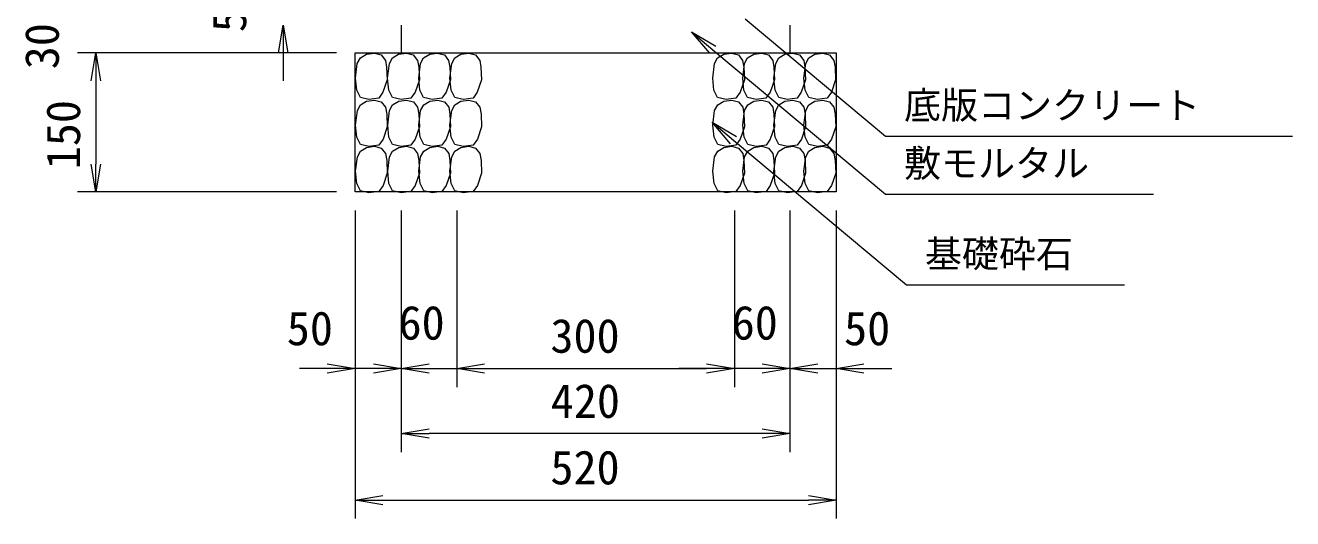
# Model space of a CAD drawing. Units: millimetres on the paper. Extents: x 0 to 841, y 0 to 594.
# Drawn here: x 297.6 to 366.1, y 413.1 to 439.7 of the extents above; entities that cross this region are included whole.
import ezdxf
from ezdxf.enums import TextEntityAlignment as Align

# ---------------------------------------------------------------- set-up
doc = ezdxf.new("R2010")
doc.units = ezdxf.units.MM
for name, color, linetype, lineweight in [('D-STR-DIM（寸法）', 7, 'Continuous', 18), ('D-STR-HTXT（旗揚げ）', 7, 'Continuous', 18), ('D-STR-STRn（構造物）', 7, 'Continuous', 18), ('D-STR-TXT（文字）', 7, 'Continuous', 18)]:
    doc.layers.add(name, color=color, linetype=linetype, lineweight=lineweight)
doc.styles.add('ＭＳ ゴシック', font='')
doc.styles.get('ＭＳ ゴシック').set_extended_font_data('MS Gothic')

msp = doc.modelspace()

# ---------------------------------------------------------------- linework, layer by layer
at = {"layer": 'D-STR-DIM（寸法）'}
for p, q in [((311.305, 438.226), (311.555, 439.726)), ((311.555, 439.726), (311.805, 438.226)), ((311.555, 439.726), (311.555, 438.226)), ((334.602, 438.212), (333.612, 439.366)), ((333.612, 439.366), (334.923, 438.595)), ((333.612, 439.366), (334.762, 438.404)), ((314.435, 438.226), (300.432, 438.226)), ((314.435, 438.226), (300.432, 438.226)), ((301.182, 436.726), (301.432, 438.226)), ((301.182, 436.726), (301.432, 438.226)), ((301.432, 438.226), (301.682, 436.726)), ((301.432, 438.226), (301.432, 436.726)), ((301.432, 438.226), (301.682, 436.726)), ((301.432, 438.226), (301.432, 436.726)), ((311.555, 438.226), (311.555, 436.726)), ((301.432, 436.726), (301.432, 432.226)), ((301.432, 436.726), (301.432, 435.226)), ((335.731, 433.327), (334.74, 434.481)), ((334.74, 434.481), (336.051, 433.711)), ((334.74, 434.481), (335.891, 433.519)), ((301.432, 430.726), (301.182, 432.226)), ((301.682, 432.226), (301.432, 430.726)), ((301.432, 430.726), (301.432, 432.226)), ((314.435, 430.726), (300.432, 430.726)), ((313.935, 421.438), (315.435, 421.188)), ((315.435, 421.188), (313.935, 420.938)), ((315.435, 421.188), (313.935, 421.188)), ((316.435, 421.438), (317.935, 421.188)), ((317.935, 421.188), (316.435, 420.938)), ((317.935, 421.188), (316.435, 421.188)), ((317.935, 421.188), (319.435, 421.438)), ((319.435, 420.938), (317.935, 421.188)), ((317.935, 421.188), (319.435, 421.188)), ((320.935, 421.188), (322.435, 421.438)), ((320.935, 421.188), (322.435, 421.438)), ((322.435, 420.938), (320.935, 421.188)), ((320.935, 421.188), (322.435, 421.188)), ((322.435, 420.938), (320.935, 421.188)), ((320.935, 421.188), (322.435, 421.188)), ((334.435, 421.438), (335.935, 421.188)), ((334.435, 421.438), (335.935, 421.188)), ((335.935, 421.188), (334.435, 420.938)), ((335.935, 421.188), (334.435, 421.188)), ((335.935, 421.188), (334.435, 420.938)), ((335.935, 421.188), (334.435, 421.188)), ((337.435, 421.438), (338.935, 421.188)), ((338.935, 421.188), (337.435, 420.938)), ((338.935, 421.188), (337.435, 421.188)), ((338.935, 421.188), (340.435, 421.438)), ((340.435, 420.938), (338.935, 421.188)), ((338.935, 421.188), (340.435, 421.188)), ((341.435, 421.188), (342.935, 421.438)), ((342.935, 420.938), (341.435, 421.188)), ((341.435, 421.188), (342.935, 421.188)), ((317.935, 417.673), (319.435, 417.923)), ((337.435, 417.923), (338.935, 417.673)), ((319.435, 417.423), (317.935, 417.673)), ((317.935, 417.673), (319.435, 417.673)), ((338.935, 417.673), (337.435, 417.423)), ((338.935, 417.673), (337.435, 417.673)), ((315.435, 414.081), (316.935, 414.331)), ((339.935, 414.331), (341.435, 414.081)), ((316.935, 413.831), (315.435, 414.081)), ((315.435, 414.081), (316.935, 414.081)), ((341.435, 414.081), (339.935, 413.831)), ((341.435, 414.081), (339.935, 414.081))]:
    msp.add_line(p, q, dxfattribs=at)
at = {"layer": 'D-STR-HTXT（旗揚げ）'}
for p, q in [((336.51, 440.075), (344.1, 433.729)), ((334.762, 438.404), (344.1, 430.595)), ((335.891, 433.519), (345.229, 425.711)), ((344.1, 433.729), (366.098, 433.729)), ((344.1, 430.595), (358.585, 430.595)), ((315.435, 429.726), (315.435, 420.188)), ((315.435, 429.726), (315.435, 413.081)), ((317.935, 429.726), (317.935, 420.188)), ((317.935, 429.726), (317.935, 420.188)), ((317.935, 429.726), (317.935, 416.673)), ((320.935, 429.726), (320.935, 420.188)), ((320.935, 429.726), (320.935, 420.188)), ((335.935, 429.726), (335.935, 420.188)), ((335.935, 429.726), (335.935, 420.188)), ((338.935, 429.726), (338.935, 420.188)), ((338.935, 429.726), (338.935, 420.188)), ((338.935, 429.726), (338.935, 416.673)), ((341.435, 429.726), (341.435, 420.188)), ((341.435, 429.726), (341.435, 413.081)), ((345.229, 425.711), (357.008, 425.711)), ((313.935, 421.188), (312.435, 421.188)), ((316.435, 421.188), (314.935, 421.188)), ((319.435, 421.188), (320.935, 421.188)), ((322.435, 421.188), (323.935, 421.188)), ((322.435, 421.188), (334.435, 421.188)), ((334.435, 421.188), (332.935, 421.188)), ((337.435, 421.188), (335.935, 421.188)), ((340.435, 421.188), (341.935, 421.188)), ((342.935, 421.188), (344.435, 421.188)), ((337.435, 417.673), (319.435, 417.673)), ((316.935, 414.081), (339.935, 414.081))]:
    msp.add_line(p, q, dxfattribs=at)
at = {"layer": 'D-STR-STRn（構造物）'}
for p, q in [((317.935, 439.726), (317.935, 438.226)), ((338.935, 439.726), (338.935, 438.226)), ((315.435, 438.226), (341.435, 438.226)), ((315.435, 430.726), (315.435, 438.226)), ((315.46, 436.871), (315.559, 437.662)), ((315.559, 437.662), (315.723, 437.959)), ((315.723, 437.959), (316.053, 438.157)), ((316.053, 438.157), (316.482, 438.223)), ((316.482, 438.223), (316.845, 438.124)), ((316.845, 438.124), (317.076, 437.827)), ((317.076, 437.827), (317.142, 437.465)), ((317.198, 436.871), (317.297, 437.662)), ((317.297, 437.662), (317.462, 437.959)), ((317.462, 437.959), (317.791, 438.157)), ((317.791, 438.157), (318.22, 438.223)), ((318.22, 438.223), (318.583, 438.124)), ((318.583, 438.124), (318.814, 437.827)), ((318.814, 437.827), (318.88, 437.465)), ((318.878, 436.871), (318.977, 437.662)), ((318.977, 437.662), (319.142, 437.959)), ((319.142, 437.959), (319.472, 438.157)), ((319.472, 438.157), (319.9, 438.223)), ((319.9, 438.223), (320.263, 438.124)), ((320.263, 438.124), (320.494, 437.827)), ((320.494, 437.827), (320.56, 437.465)), ((320.558, 436.871), (320.657, 437.662)), ((320.657, 437.662), (320.822, 437.959)), ((320.822, 437.959), (321.152, 438.157)), ((321.152, 438.157), (321.58, 438.223)), ((321.58, 438.223), (321.943, 438.124)), ((321.943, 438.124), (322.174, 437.827)), ((322.174, 437.827), (322.24, 437.465)), ((334.764, 436.871), (334.863, 437.662)), ((334.863, 437.662), (335.028, 437.959)), ((335.028, 437.959), (335.357, 438.157)), ((335.357, 438.157), (335.786, 438.223)), ((335.786, 438.223), (336.149, 438.124)), ((336.149, 438.124), (336.38, 437.827)), ((336.38, 437.827), (336.446, 437.465)), ((336.386, 436.871), (336.485, 437.662)), ((336.485, 437.662), (336.65, 437.959)), ((336.65, 437.959), (336.98, 438.157)), ((336.98, 438.157), (337.408, 438.223)), ((337.408, 438.223), (337.771, 438.124)), ((337.771, 438.124), (338.002, 437.827)), ((338.002, 437.827), (338.068, 437.465)), ((338.066, 436.871), (338.165, 437.662)), ((338.165, 437.662), (338.33, 437.959)), ((338.33, 437.959), (338.66, 438.157)), ((338.66, 438.157), (339.088, 438.223)), ((339.088, 438.223), (339.451, 438.124)), ((339.451, 438.124), (339.682, 437.827)), ((339.682, 437.827), (339.748, 437.465)), ((339.688, 436.871), (339.787, 437.662)), ((339.787, 437.662), (339.952, 437.959)), ((339.952, 437.959), (340.282, 438.157)), ((340.282, 438.157), (340.711, 438.223)), ((340.711, 438.223), (341.073, 438.124)), ((341.073, 438.124), (341.304, 437.827)), ((341.304, 437.827), (341.37, 437.465)), ((341.435, 438.226), (341.435, 430.726)), ((317.142, 437.465), (317.174, 436.773)), ((318.88, 437.465), (318.913, 436.773)), ((320.56, 437.465), (320.593, 436.773)), ((322.24, 437.465), (322.273, 436.773)), ((336.446, 437.465), (336.479, 436.773)), ((338.068, 437.465), (338.101, 436.773)), ((339.748, 437.465), (339.781, 436.773)), ((341.37, 437.465), (341.403, 436.773)), ((315.526, 436.212), (315.46, 436.871)), ((315.723, 435.817), (315.526, 436.212)), ((317.174, 436.773), (316.944, 436.113)), ((317.264, 436.212), (317.198, 436.871)), ((317.462, 435.817), (317.264, 436.212)), ((318.913, 436.773), (318.682, 436.113)), ((318.944, 436.212), (318.878, 436.871)), ((319.142, 435.817), (318.944, 436.212)), ((320.593, 436.773), (320.362, 436.113)), ((320.624, 436.212), (320.558, 436.871)), ((320.822, 435.817), (320.624, 436.212)), ((322.273, 436.773), (322.042, 436.113)), ((334.83, 436.212), (334.764, 436.871)), ((335.028, 435.817), (334.83, 436.212)), ((336.479, 436.773), (336.248, 436.113)), ((336.452, 436.212), (336.386, 436.871)), ((336.65, 435.817), (336.452, 436.212)), ((338.101, 436.773), (337.87, 436.113)), ((338.132, 436.212), (338.066, 436.871)), ((338.33, 435.817), (338.132, 436.212)), ((339.781, 436.773), (339.55, 436.113)), ((339.754, 436.212), (339.688, 436.871)), ((339.952, 435.817), (339.754, 436.212)), ((341.403, 436.773), (341.172, 436.113)), ((316.185, 435.718), (315.723, 435.817)), ((315.726, 435.422), (316.056, 435.62)), ((316.056, 435.62), (316.485, 435.686)), ((316.713, 435.784), (316.185, 435.718)), ((316.485, 435.686), (316.848, 435.587)), ((316.944, 436.113), (316.713, 435.784)), ((316.848, 435.587), (317.079, 435.291)), ((317.923, 435.718), (317.462, 435.817)), ((317.465, 435.422), (317.794, 435.62)), ((317.794, 435.62), (318.223, 435.686)), ((318.451, 435.784), (317.923, 435.718)), ((318.223, 435.686), (318.586, 435.587)), ((318.682, 436.113), (318.451, 435.784)), ((318.586, 435.587), (318.817, 435.291)), ((319.603, 435.718), (319.142, 435.817)), ((319.145, 435.422), (319.474, 435.62)), ((319.474, 435.62), (319.903, 435.686)), ((320.131, 435.784), (319.603, 435.718)), ((319.903, 435.686), (320.266, 435.587)), ((320.362, 436.113), (320.131, 435.784)), ((320.266, 435.587), (320.497, 435.291)), ((321.284, 435.718), (320.822, 435.817)), ((320.825, 435.422), (321.155, 435.62)), ((321.155, 435.62), (321.583, 435.686)), ((321.811, 435.784), (321.284, 435.718)), ((321.583, 435.686), (321.946, 435.587)), ((322.042, 436.113), (321.811, 435.784)), ((321.946, 435.587), (322.177, 435.291)), ((335.489, 435.718), (335.028, 435.817)), ((335.031, 435.422), (335.36, 435.62)), ((335.36, 435.62), (335.789, 435.686)), ((336.017, 435.784), (335.489, 435.718)), ((335.789, 435.686), (336.152, 435.587)), ((336.248, 436.113), (336.017, 435.784)), ((336.152, 435.587), (336.383, 435.291)), ((337.111, 435.718), (336.65, 435.817)), ((336.653, 435.422), (336.983, 435.62)), ((336.983, 435.62), (337.411, 435.686)), ((337.639, 435.784), (337.111, 435.718)), ((337.411, 435.686), (337.774, 435.587)), ((337.87, 436.113), (337.639, 435.784)), ((337.774, 435.587), (338.005, 435.291)), ((338.792, 435.718), (338.33, 435.817)), ((338.333, 435.422), (338.663, 435.62)), ((338.663, 435.62), (339.091, 435.686)), ((339.319, 435.784), (338.792, 435.718)), ((339.091, 435.686), (339.454, 435.587)), ((339.55, 436.113), (339.319, 435.784)), ((339.454, 435.587), (339.685, 435.291)), ((340.414, 435.718), (339.952, 435.817)), ((339.955, 435.422), (340.285, 435.62)), ((340.285, 435.62), (340.714, 435.686)), ((340.942, 435.784), (340.414, 435.718)), ((340.714, 435.686), (341.076, 435.587)), ((341.172, 436.113), (340.942, 435.784)), ((341.076, 435.587), (341.307, 435.291)), ((315.463, 434.335), (315.562, 435.126)), ((315.562, 435.126), (315.726, 435.422)), ((317.079, 435.291), (317.145, 434.928)), ((317.145, 434.928), (317.177, 434.236)), ((317.201, 434.335), (317.3, 435.126)), ((317.3, 435.126), (317.465, 435.422)), ((318.817, 435.291), (318.883, 434.928)), ((318.881, 434.335), (318.98, 435.126)), ((318.883, 434.928), (318.916, 434.236)), ((318.98, 435.126), (319.145, 435.422)), ((320.497, 435.291), (320.563, 434.928)), ((320.561, 434.335), (320.66, 435.126)), ((320.563, 434.928), (320.596, 434.236)), ((320.66, 435.126), (320.825, 435.422)), ((322.177, 435.291), (322.243, 434.928)), ((322.243, 434.928), (322.276, 434.236)), ((334.767, 434.335), (334.866, 435.126)), ((334.866, 435.126), (335.031, 435.422)), ((336.383, 435.291), (336.449, 434.928)), ((336.389, 434.335), (336.488, 435.126)), ((336.449, 434.928), (336.482, 434.236)), ((336.488, 435.126), (336.653, 435.422)), ((338.005, 435.291), (338.071, 434.928)), ((338.069, 434.335), (338.168, 435.126)), ((338.071, 434.928), (338.104, 434.236)), ((338.168, 435.126), (338.333, 435.422)), ((339.685, 435.291), (339.751, 434.928)), ((339.691, 434.335), (339.79, 435.126)), ((339.751, 434.928), (339.784, 434.236)), ((339.79, 435.126), (339.955, 435.422)), ((341.307, 435.291), (341.373, 434.928)), ((341.373, 434.928), (341.406, 434.236)), ((315.529, 433.676), (315.463, 434.335)), ((317.177, 434.236), (316.947, 433.577)), ((317.267, 433.676), (317.201, 434.335)), ((318.916, 434.236), (318.685, 433.577)), ((318.947, 433.676), (318.881, 434.335)), ((320.596, 434.236), (320.365, 433.577)), ((320.627, 433.676), (320.561, 434.335)), ((322.276, 434.236), (322.045, 433.577)), ((334.833, 433.676), (334.767, 434.335)), ((336.482, 434.236), (336.251, 433.577)), ((336.455, 433.676), (336.389, 434.335)), ((338.104, 434.236), (337.873, 433.577)), ((338.135, 433.676), (338.069, 434.335)), ((339.784, 434.236), (339.553, 433.577)), ((339.757, 433.676), (339.691, 434.335)), ((341.406, 434.236), (341.175, 433.577)), ((315.726, 433.28), (315.529, 433.676)), ((316.947, 433.577), (316.716, 433.247)), ((317.465, 433.28), (317.267, 433.676)), ((318.685, 433.577), (318.454, 433.247)), ((319.145, 433.28), (318.947, 433.676)), ((320.365, 433.577), (320.134, 433.247)), ((320.825, 433.28), (320.627, 433.676)), ((322.045, 433.577), (321.814, 433.247)), ((335.031, 433.28), (334.833, 433.676)), ((336.251, 433.577), (336.02, 433.247)), ((336.653, 433.28), (336.455, 433.676)), ((337.873, 433.577), (337.642, 433.247)), ((338.333, 433.28), (338.135, 433.676)), ((339.553, 433.577), (339.322, 433.247)), ((339.955, 433.28), (339.757, 433.676)), ((341.175, 433.577), (340.945, 433.247)), ((315.562, 432.626), (315.726, 432.922)), ((316.188, 433.181), (315.726, 433.28)), ((315.726, 432.922), (316.056, 433.12)), ((316.056, 433.12), (316.485, 433.186)), ((316.716, 433.247), (316.188, 433.181)), ((316.485, 433.186), (316.848, 433.087)), ((316.848, 433.087), (317.079, 432.791)), ((317.079, 432.791), (317.145, 432.428)), ((317.3, 432.626), (317.465, 432.922)), ((317.926, 433.181), (317.465, 433.28)), ((317.465, 432.922), (317.794, 433.12)), ((317.794, 433.12), (318.223, 433.186)), ((318.454, 433.247), (317.926, 433.181)), ((318.223, 433.186), (318.586, 433.087)), ((318.586, 433.087), (318.817, 432.791)), ((318.817, 432.791), (318.883, 432.428)), ((318.98, 432.626), (319.145, 432.922)), ((319.606, 433.181), (319.145, 433.28)), ((319.145, 432.922), (319.474, 433.12)), ((319.474, 433.12), (319.903, 433.186)), ((320.134, 433.247), (319.606, 433.181)), ((319.903, 433.186), (320.266, 433.087)), ((320.266, 433.087), (320.497, 432.791)), ((320.497, 432.791), (320.563, 432.428)), ((320.66, 432.626), (320.825, 432.922)), ((321.287, 433.181), (320.825, 433.28)), ((320.825, 432.922), (321.155, 433.12)), ((321.155, 433.12), (321.583, 433.186)), ((321.814, 433.247), (321.287, 433.181)), ((321.583, 433.186), (321.946, 433.087)), ((321.946, 433.087), (322.177, 432.791)), ((322.177, 432.791), (322.243, 432.428)), ((334.866, 432.626), (335.031, 432.922)), ((335.492, 433.181), (335.031, 433.28)), ((335.031, 432.922), (335.36, 433.12)), ((335.36, 433.12), (335.789, 433.186)), ((336.02, 433.247), (335.492, 433.181)), ((335.789, 433.186), (336.152, 433.087)), ((336.152, 433.087), (336.383, 432.791)), ((336.383, 432.791), (336.449, 432.428)), ((336.488, 432.626), (336.653, 432.922)), ((337.114, 433.181), (336.653, 433.28)), ((336.653, 432.922), (336.983, 433.12)), ((336.983, 433.12), (337.411, 433.186)), ((337.642, 433.247), (337.114, 433.181)), ((337.411, 433.186), (337.774, 433.087)), ((337.774, 433.087), (338.005, 432.791)), ((338.005, 432.791), (338.071, 432.428)), ((338.168, 432.626), (338.333, 432.922)), ((338.795, 433.181), (338.333, 433.28)), ((338.333, 432.922), (338.663, 433.12)), ((338.663, 433.12), (339.091, 433.186)), ((339.322, 433.247), (338.795, 433.181)), ((339.091, 433.186), (339.454, 433.087)), ((339.454, 433.087), (339.685, 432.791)), ((339.685, 432.791), (339.751, 432.428)), ((339.79, 432.626), (339.955, 432.922)), ((340.417, 433.181), (339.955, 433.28)), ((339.955, 432.922), (340.285, 433.12)), ((340.285, 433.12), (340.714, 433.186)), ((340.945, 433.247), (340.417, 433.181)), ((340.714, 433.186), (341.076, 433.087)), ((341.076, 433.087), (341.307, 432.791)), ((341.307, 432.791), (341.373, 432.428)), ((315.463, 431.835), (315.562, 432.626)), ((317.145, 432.428), (317.177, 431.736)), ((317.201, 431.835), (317.3, 432.626)), ((318.881, 431.835), (318.98, 432.626)), ((318.883, 432.428), (318.916, 431.736)), ((320.561, 431.835), (320.66, 432.626)), ((320.563, 432.428), (320.596, 431.736)), ((322.243, 432.428), (322.276, 431.736)), ((334.767, 431.835), (334.866, 432.626)), ((336.389, 431.835), (336.488, 432.626)), ((336.449, 432.428), (336.482, 431.736)), ((338.069, 431.835), (338.168, 432.626)), ((338.071, 432.428), (338.104, 431.736)), ((339.691, 431.835), (339.79, 432.626)), ((339.751, 432.428), (339.784, 431.736)), ((341.373, 432.428), (341.406, 431.736)), ((315.529, 431.176), (315.463, 431.835)), ((317.177, 431.736), (316.947, 431.077)), ((317.267, 431.176), (317.201, 431.835)), ((318.916, 431.736), (318.685, 431.077)), ((318.947, 431.176), (318.881, 431.835)), ((320.596, 431.736), (320.365, 431.077)), ((320.627, 431.176), (320.561, 431.835)), ((322.276, 431.736), (322.045, 431.077)), ((334.833, 431.176), (334.767, 431.835)), ((336.482, 431.736), (336.251, 431.077)), ((336.455, 431.176), (336.389, 431.835)), ((338.104, 431.736), (337.873, 431.077)), ((338.135, 431.176), (338.069, 431.835)), ((339.784, 431.736), (339.553, 431.077)), ((339.757, 431.176), (339.691, 431.835)), ((341.406, 431.736), (341.175, 431.077)), ((341.435, 430.726), (315.435, 430.726)), ((315.726, 430.78), (315.529, 431.176)), ((316.188, 430.681), (315.726, 430.78)), ((316.716, 430.747), (316.188, 430.681)), ((316.947, 431.077), (316.716, 430.747)), ((317.465, 430.78), (317.267, 431.176)), ((317.926, 430.681), (317.465, 430.78)), ((318.454, 430.747), (317.926, 430.681)), ((318.685, 431.077), (318.454, 430.747)), ((319.145, 430.78), (318.947, 431.176)), ((319.606, 430.681), (319.145, 430.78)), ((320.134, 430.747), (319.606, 430.681)), ((320.365, 431.077), (320.134, 430.747)), ((320.825, 430.78), (320.627, 431.176)), ((321.287, 430.681), (320.825, 430.78)), ((321.814, 430.747), (321.287, 430.681)), ((322.045, 431.077), (321.814, 430.747)), ((335.031, 430.78), (334.833, 431.176)), ((335.492, 430.681), (335.031, 430.78)), ((336.02, 430.747), (335.492, 430.681)), ((336.251, 431.077), (336.02, 430.747)), ((336.653, 430.78), (336.455, 431.176)), ((337.114, 430.681), (336.653, 430.78)), ((337.642, 430.747), (337.114, 430.681)), ((337.873, 431.077), (337.642, 430.747)), ((338.333, 430.78), (338.135, 431.176)), ((338.795, 430.681), (338.333, 430.78)), ((339.322, 430.747), (338.795, 430.681)), ((339.553, 431.077), (339.322, 430.747)), ((339.955, 430.78), (339.757, 431.176)), ((340.417, 430.681), (339.955, 430.78)), ((340.945, 430.747), (340.417, 430.681)), ((341.175, 431.077), (340.945, 430.747))]:
    msp.add_line(p, q, dxfattribs=at)

# ---------------------------------------------------------------- texts
at = {"layer": 'D-STR-DIM（寸法）', "style": 'ＭＳ ゴシック'}
for s, p in [('50', (310.105, 439.346)), ('30', (299.982, 437.346)), ('150', (301.132, 431.945))]:
    msp.add_text(s, height=1.833, rotation=90, dxfattribs=at).set_placement(p, align=Align.BOTTOM_LEFT)
for s, p in [('60', (317.786, 422.197)), ('60', (335.786, 422.197)), ('50', (311.749, 421.893)), ('50', (341.86, 421.893)), ('300', (325.993, 421.488)), ('420', (326.012, 417.973)), ('520', (325.993, 414.381))]:
    msp.add_text(s, height=1.833, dxfattribs=at).set_placement(p, align=Align.BOTTOM_LEFT)
at = {"layer": 'D-STR-TXT（文字）', "style": 'ＭＳ ゴシック'}
for s, p in [('底版コンクリート', (345.1, 434.229)), ('敷モルタル', (345.1, 431.095)), ('基礎砕石', (346.229, 426.211))]:
    msp.add_text(s, height=1.466, dxfattribs=at).set_placement(p, align=Align.BOTTOM_LEFT)

doc.saveas('drawing.dxf')
